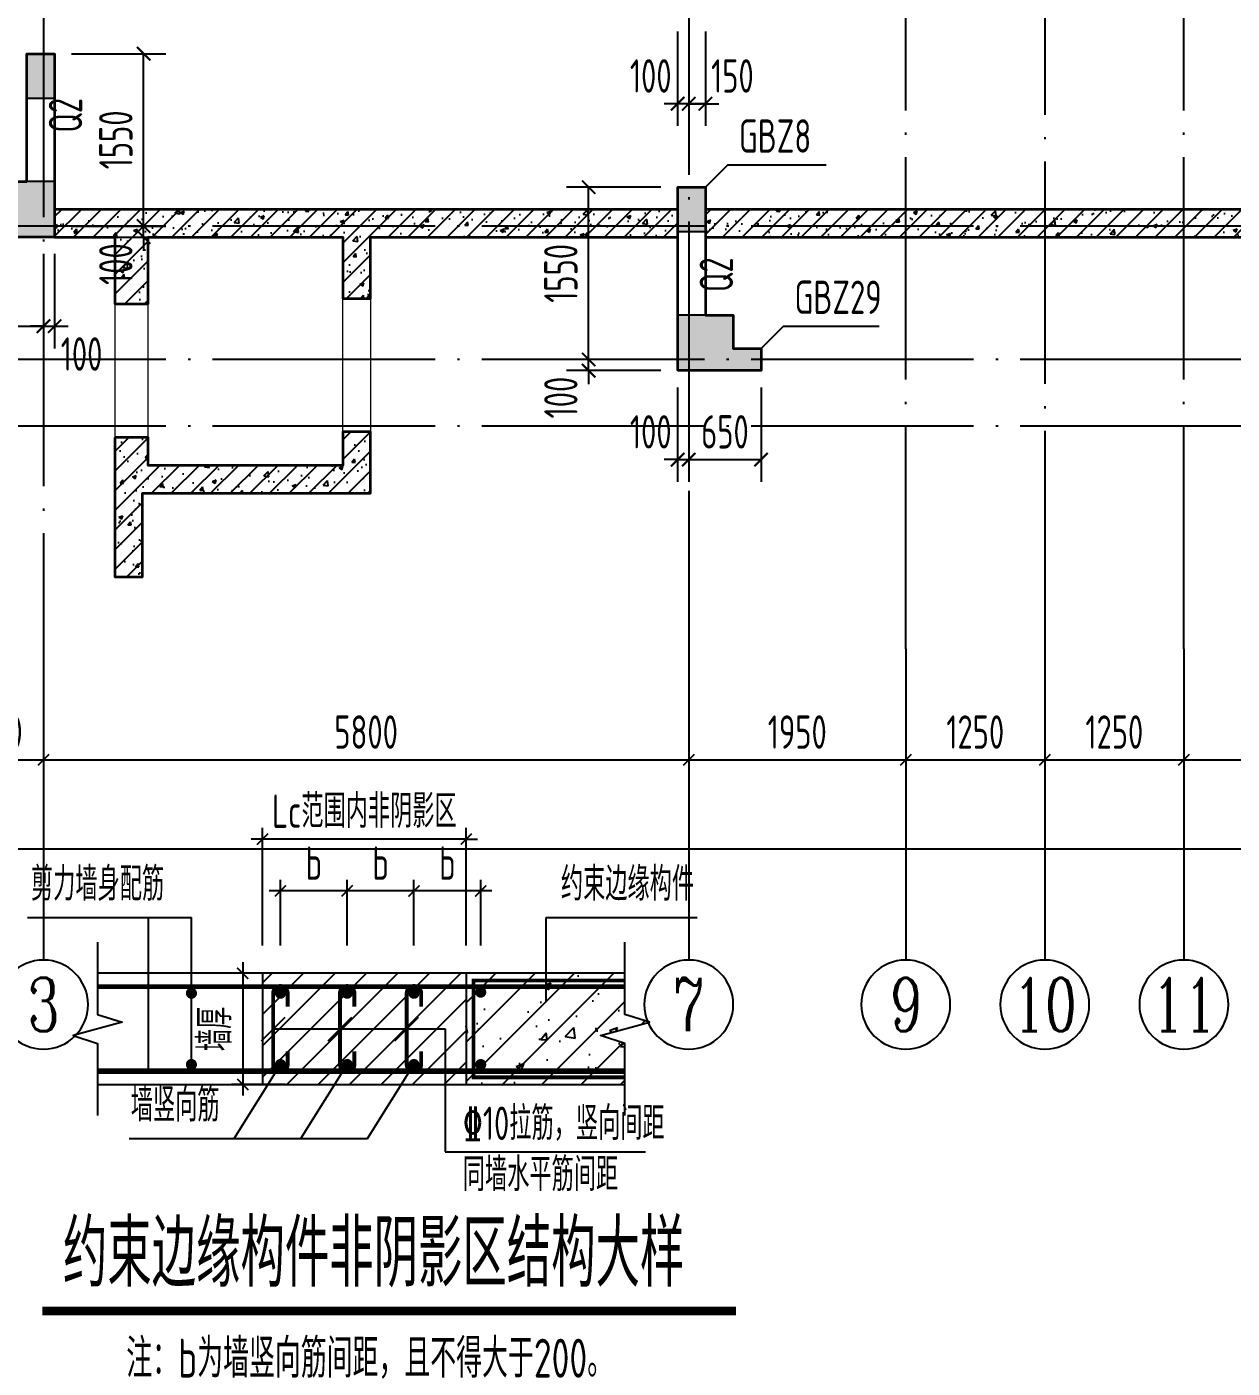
# Model space of a CAD drawing. Extents: x -655480 to 203344, y -294099 to 287156.
# Drawn here: x -305802 to -294968, y 195151 to 207212 of the extents above; entities that cross this region are included whole.
import ezdxf
from ezdxf.enums import TextEntityAlignment as Align

# ---------------------------------------------------------------- set-up
doc = ezdxf.new("R2010")
doc.units = 0
doc.header["$LTSCALE"] = 1000
doc.linetypes.add('DOTE', pattern=[2.42, 2, -0.2, 0.02, -0.2])
doc.linetypes.add('H3普通虚线', pattern=[4.2, 3, -1.2])
doc.layers.get('0').update_dxf_attribs({"linetype": 'CONTINUOUS'})
doc.layers.get('DEFPOINTS').update_dxf_attribs({"linetype": 'CONTINUOUS'})
for name, color, linetype in [('A-AXIS', 1, 'CONTINUOUS'), ('A-DOTE', 10, 'DOTE'), ('AXIS_NUM', 7, 'CONTINUOUS'), ('COLU_DE_TEXT', 7, 'CONTINUOUS'), ('HATCH', 8, 'CONTINUOUS'), ('LABEL', 1, 'CONTINUOUS'), ('S-BEAM-XRBAR', 20, 'CONTINUOUS'), ('S-DETL-DIM', 151, 'CONTINUOUS'), ('S-DETL-LINE1', 2, 'CONTINUOUS'), ('S-DETL-LINE2', 2, 'H3普通虚线'), ('S-DETL-TEXT', 7, 'CONTINUOUS'), ('S-Q墙填充', 252, 'CONTINUOUS'), ('S-Q墙实线', 6, 'CONTINUOUS'), ('S-Q墙标注', 3, 'CONTINUOUS'), ('S-WALL-BEHATCH', 51, 'CONTINUOUS'), ('S-X详图填充', 252, 'CONTINUOUS'), ('S-X详图实线', 4, 'CONTINUOUS'), ('S-X详图钢筋', 6, 'CONTINUOUS'), ('S-Y一般标注', 3, 'CONTINUOUS')]:
    doc.layers.add(name, color=color, linetype=linetype)
doc.layers.add('WINDOW', color=144, linetype='CONTINUOUS', lineweight=15)
doc.layers.add('墙柱轮廓', color=7, linetype='CONTINUOUS', lineweight=18)
doc.styles.add('TSSD_Axis', font='complex.shx', dxfattribs={"width": 0.7, "bigfont": 'hztxt.shx'})
doc.styles.add('TSSD_DIMENSION', font='Tssdeng.shx', dxfattribs={"width": 0.7, "bigfont": 'tssdchn.shx'})
doc.styles.add('TSSD_REIN', font='tssdeng.shx', dxfattribs={"width": 0.7, "height": 300, "bigfont": 'tssdchn.shx'})
doc.styles.add('结构文字', font='zstxt.shx', dxfattribs={"width": 0.7, "bigfont": 'zshz.shx'})
doc.dimstyles.new('STRUCK', dxfattribs={"dimtxt": 400, "dimasz": 121, "dimexe": 200, "dimexo": 150, "dimgap": 115, "dimtad": 1, "dimdec": 0, "dimdsep": 46, "dimtxsty": '结构文字', "dimblk": 'ARCHTICK', "dimcen": 400, "dimclrd": 3, "dimclre": 3, "dimclrt": 7, "dimadec": 0, "dimazin": 0, "dimtfac": 1, "dimtdec": 0, "dimtix": 1, "dimtmove": 2, "dimatfit": 3, "dimldrblk": '_DIMX', "dimfxl": 1, "dimtolj": 1, "dimtzin": 0, "dimarcsym": 0})
doc.dimstyles.new('TSSD_100_100', dxfattribs={"dimtxt": 300, "dimasz": 100, "dimexe": 100, "dimexo": 250, "dimgap": 100, "dimtad": 1, "dimdec": 0, "dimzin": 0, "dimdsep": 46, "dimtxsty": 'TSSD_DIMENSION', "dimblk": 'ARCHTICK', "dimcen": 0, "dimdle": 100, "dimclrt": 7, "dimadec": 0, "dimazin": 0, "dimtfac": 1, "dimtdec": 0, "dimtix": 1, "dimtmove": 2, "dimatfit": 3, "dimldrblk": 'ARCHTICK', "dimfxl": 1, "dimtolj": 1, "dimtzin": 0, "dimarcsym": 0})
doc.dimstyles.new('TSSD_25_100', dxfattribs={"dimtxt": 300, "dimasz": 100, "dimexe": 100, "dimexo": 250, "dimgap": 100, "dimtad": 1, "dimdec": 0, "dimlfac": 0.25, "dimzin": 0, "dimdsep": 46, "dimtxsty": 'TSSD_DIMENSION', "dimblk": 'ARCHTICK', "dimcen": 0, "dimdle": 100, "dimclrt": 7, "dimadec": 0, "dimazin": 0, "dimtfac": 1, "dimtdec": 0, "dimtix": 1, "dimtmove": 2, "dimatfit": 3, "dimldrblk": 'ARCHTICK', "dimfxl": 1, "dimtolj": 1, "dimtzin": 0, "dimarcsym": 0})
pattern_1 = [(45, (-1341087.48, 468040.79), (-88.388348, 88.388348), []), (50, (-1341087.48, 468040.8), (358.63009, -31.37607), [37.5, -412.5]), (355, (-1341087.5, 468040.8), (-69.37567, 376.09607), [30, -330]), (100.4514, (-1341057.6, 468038.17), (289.25469, 344.71977), [31.8701, -350.57106]), (46.1842, (-1341087.5, 468140.8), (533.62052, -82.7595), [56.25, -618.75]), (96.6356, (-1341043, 468133.9), (467.33135, 487.05894), [47.80514, -525.8565]), (351.1842, (-1341087.5, 468140.8), (467.33097, 487.0593), [45, -495]), (21, (-1341037.48, 468115.8), (298.45353, -201.309445), [37.5, -412.5]), (326, (-1341037.5, 468115.8), (121.65767, 362.57502), [30, -330]), (71.4514, (-1341012.6, 468099), (420.11131, 161.26525), [31.8701, -350.57106]), (37.5, (-1341087.48, 468040.79), (6.079928, 166.446927), [0, -326, 0, -335, 0, -331.25]), (7.5, (-1341087.48, 468040.79), (131.53477, 197.205856), [0, -191, 0, -318.5, 0, -126.25]), (327.5, (-1341198.98, 468040.79), (266.911218, -11.277436), [0, -125, 0, -390, 0, -517.5]), (317.5, (-1341248.98, 468040.79), (291.593085, 50.05249), [0, -162.5, 0, -259, 0, -367.5])]

# ---------------------------------------------------------------- blocks, each defined once
blk = doc.blocks.new('_ArchTick')
at = {"color": 0, "linetype": 'ByBlock', "const_width": 0.15}
blk.add_lwpolyline([(-0.5, -0.5), (0.5, 0.5)], dxfattribs=at)
blk = doc.blocks.new('*D34')
at = {"layer": 'DEFPOINTS', "color": 0, "transparency": 16777216}
for p in [(2113, 5957), (2113, 4750), (3945, 4750)]:
    blk.add_point(p, dxfattribs=at)
at = {"layer": 'S-DETL-DIM', "color": 0, "lineweight": -2, "transparency": 16777216}
for p, q in [((2113, 5000), (2113, 6057)), ((3945, 5000), (3945, 6057)), ((2113, 5957), (2013, 5957)), ((3945, 5957), (2113, 5957)), ((3945, 5957), (4045, 5957))]:
    blk.add_line(p, q, dxfattribs=at)
at = {"layer": 'S-DETL-DIM', "color": 0, "lineweight": -2, "transparency": 16777216, "xscale": 100, "yscale": 100, "zscale": 100}
blk.add_blockref('_ArchTick', (2113, 5957), dxfattribs=at)
at = {"layer": 'S-DETL-DIM', "color": 0, "lineweight": -2, "transparency": 16777216, "xscale": 100, "yscale": 100, "zscale": 100, "rotation": 180}
blk.add_blockref('_ArchTick', (3945, 5957), dxfattribs=at)
at = {"layer": 'S-DETL-DIM', "color": 7, "transparency": 16777216, "insert": (3029, 6207), "char_height": 300, "attachment_point": 5, "style": 'TSSD_DIMENSION'}
blk.add_mtext('\\A1;Lc范围内非阴影区', dxfattribs=at)
blk = doc.blocks.new('*D35')
at = {"layer": 'DEFPOINTS', "color": 0, "transparency": 16777216}
for p in [(2275, 5491), (2275, 4750), (2875, 4750)]:
    blk.add_point(p, dxfattribs=at)
at = {"layer": 'S-DETL-DIM', "color": 0, "lineweight": -2, "transparency": 16777216}
for p, q in [((2275, 5000), (2275, 5591)), ((2875, 5000), (2875, 5591)), ((2975, 5491), (2175, 5491))]:
    blk.add_line(p, q, dxfattribs=at)
at = {"layer": 'S-DETL-DIM', "color": 0, "lineweight": -2, "transparency": 16777216, "xscale": 100, "yscale": 100, "zscale": 100, "rotation": 180}
blk.add_blockref('_ArchTick', (2275, 5491), dxfattribs=at)
at = {"layer": 'S-DETL-DIM', "color": 0, "lineweight": -2, "transparency": 16777216, "xscale": 100, "yscale": 100, "zscale": 100}
blk.add_blockref('_ArchTick', (2875, 5491), dxfattribs=at)
at = {"layer": 'S-DETL-DIM', "color": 7, "transparency": 16777216, "insert": (2575, 5741), "char_height": 300, "attachment_point": 5, "style": 'TSSD_DIMENSION'}
blk.add_mtext('\\A1;b', dxfattribs=at)
blk = doc.blocks.new('*D36')
at = {"layer": 'DEFPOINTS', "color": 0, "transparency": 16777216}
for p in [(2875, 5491), (2875, 4750), (3475, 4750)]:
    blk.add_point(p, dxfattribs=at)
at = {"layer": 'S-DETL-DIM', "color": 0, "lineweight": -2, "transparency": 16777216}
for p, q in [((2875, 5000), (2875, 5591)), ((3475, 5000), (3475, 5591)), ((3575, 5491), (2775, 5491))]:
    blk.add_line(p, q, dxfattribs=at)
at = {"layer": 'S-DETL-DIM', "color": 0, "lineweight": -2, "transparency": 16777216, "xscale": 100, "yscale": 100, "zscale": 100, "rotation": 180}
blk.add_blockref('_ArchTick', (2875, 5491), dxfattribs=at)
at = {"layer": 'S-DETL-DIM', "color": 0, "lineweight": -2, "transparency": 16777216, "xscale": 100, "yscale": 100, "zscale": 100}
blk.add_blockref('_ArchTick', (3475, 5491), dxfattribs=at)
at = {"layer": 'S-DETL-DIM', "color": 7, "transparency": 16777216, "insert": (3175, 5741), "char_height": 300, "attachment_point": 5, "style": 'TSSD_DIMENSION'}
blk.add_mtext('\\A1;b', dxfattribs=at)
blk = doc.blocks.new('*D37')
at = {"layer": 'DEFPOINTS', "color": 0, "transparency": 16777216}
for p in [(3475, 5491), (3475, 4750), (4075, 4750)]:
    blk.add_point(p, dxfattribs=at)
at = {"layer": 'S-DETL-DIM', "color": 0, "lineweight": -2, "transparency": 16777216}
for p, q in [((3475, 5000), (3475, 5591)), ((4075, 5000), (4075, 5591)), ((4175, 5491), (3375, 5491))]:
    blk.add_line(p, q, dxfattribs=at)
at = {"layer": 'S-DETL-DIM', "color": 0, "lineweight": -2, "transparency": 16777216, "xscale": 100, "yscale": 100, "zscale": 100, "rotation": 180}
blk.add_blockref('_ArchTick', (3475, 5491), dxfattribs=at)
at = {"layer": 'S-DETL-DIM', "color": 0, "lineweight": -2, "transparency": 16777216, "xscale": 100, "yscale": 100, "zscale": 100}
blk.add_blockref('_ArchTick', (4075, 5491), dxfattribs=at)
at = {"layer": 'S-DETL-DIM', "color": 7, "transparency": 16777216, "insert": (3775, 5741), "char_height": 300, "attachment_point": 5, "style": 'TSSD_DIMENSION'}
blk.add_mtext('\\A1;b', dxfattribs=at)
blk = doc.blocks.new('*D38')
at = {"layer": 'DEFPOINTS', "color": 0, "transparency": 16777216}
for p in [(2566, 4750), (1936, 3750), (2566, 3750)]:
    blk.add_point(p, dxfattribs=at)
at = {"layer": 'S-DETL-DIM', "color": 0, "lineweight": -2, "transparency": 16777216}
for p, q in [((1936, 4850), (1936, 3650)), ((2316, 4750), (1836, 4750)), ((2316, 3750), (1836, 3750))]:
    blk.add_line(p, q, dxfattribs=at)
at = {"layer": 'S-DETL-DIM', "color": 0, "lineweight": -2, "transparency": 16777216, "xscale": 100, "yscale": 100, "zscale": 100}
for p, rotation in [((1936, 4750), 90), ((1936, 3750), 270)]:
    blk.add_blockref('_ArchTick', p, dxfattribs=dict(at, rotation=rotation))
at = {"layer": 'S-DETL-DIM', "color": 7, "transparency": 16777216, "insert": (1686, 4250), "char_height": 300, "attachment_point": 5, "rotation": 90, "style": 'TSSD_DIMENSION'}
blk.add_mtext('\\A1;墙厚', dxfattribs=at)
blk = doc.blocks.new('*D721')
at = {"layer": 'DEFPOINTS', "color": 0, "transparency": 16777216}
for p in [(-305552, 205420), (-304752, 205420), (-305552, 205320)]:
    blk.add_point(p, dxfattribs=at)
at = {"layer": 'S-Q墙标注', "color": 3, "lineweight": -2, "transparency": 16777216}
for p, q in [((-304752, 205420), (-304752, 205541)), ((-305402, 205420), (-304552, 205420)), ((-304752, 205320), (-304752, 205420)), ((-305402, 205320), (-304552, 205320)), ((-304752, 205320), (-304752, 205199))]:
    blk.add_line(p, q, dxfattribs=at)
at = {"layer": 'S-Q墙标注', "color": 3, "lineweight": -2, "transparency": 16777216, "xscale": 121, "yscale": 121, "zscale": 121}
for p, rotation in [((-304752, 205420), 270), ((-304752, 205320), 90)]:
    blk.add_blockref('_ArchTick', p, dxfattribs=dict(at, rotation=rotation))
at = {"layer": 'S-Q墙标注', "color": 7, "transparency": 16777216, "insert": (-305002, 205078), "char_height": 300, "attachment_point": 5, "rotation": 90, "style": 'TSSD_REIN'}
blk.add_mtext('\\A1;100', dxfattribs=at)
blk = doc.blocks.new('_DIMX')
blk.add_line((-150, 0), (150, 0))
at = {"const_width": 50}
blk.add_lwpolyline([(-70, -70), (70, 70)], dxfattribs=at)
blk = doc.blocks.new('*D722')
at = {"layer": 'DEFPOINTS', "color": 0, "transparency": 16777216}
for p in [(-305552, 206970), (-304752, 206970), (-305552, 205420)]:
    blk.add_point(p, dxfattribs=at)
at = {"layer": 'S-Q墙标注', "color": 3, "lineweight": -2, "transparency": 16777216}
for p, q in [((-305402, 206970), (-304552, 206970)), ((-304752, 205420), (-304752, 206970)), ((-305402, 205420), (-304552, 205420))]:
    blk.add_line(p, q, dxfattribs=at)
at = {"layer": 'S-Q墙标注', "color": 3, "lineweight": -2, "transparency": 16777216, "xscale": 121, "yscale": 121, "zscale": 121}
for p, rotation in [((-304752, 206970), 90), ((-304752, 205420), 270)]:
    blk.add_blockref('_ArchTick', p, dxfattribs=dict(at, rotation=rotation))
at = {"layer": 'S-Q墙标注', "color": 7, "transparency": 16777216, "insert": (-305002, 206195), "char_height": 300, "attachment_point": 5, "rotation": 90, "style": 'TSSD_REIN'}
blk.add_mtext('\\A1;1550', dxfattribs=at)
blk = doc.blocks.new('*D723')
at = {"layer": 'DEFPOINTS', "color": 0, "transparency": 16777216}
for p in [(-306552, 205320), (-305652, 205320), (-305652, 204520)]:
    blk.add_point(p, dxfattribs=at)
at = {"layer": 'S-Q墙标注', "color": 3, "lineweight": -2, "transparency": 16777216}
for p, q in [((-306552, 205170), (-306552, 204320)), ((-305652, 205170), (-305652, 204320)), ((-306552, 204520), (-305652, 204520))]:
    blk.add_line(p, q, dxfattribs=at)
at = {"layer": 'S-Q墙标注', "color": 3, "lineweight": -2, "transparency": 16777216, "xscale": 121, "yscale": 121, "zscale": 121, "rotation": 180}
blk.add_blockref('_ArchTick', (-306552, 204520), dxfattribs=at)
at = {"layer": 'S-Q墙标注', "color": 3, "lineweight": -2, "transparency": 16777216, "xscale": 121, "yscale": 121, "zscale": 121}
blk.add_blockref('_ArchTick', (-305652, 204520), dxfattribs=at)
at = {"layer": 'S-Q墙标注', "color": 7, "transparency": 16777216, "insert": (-306102, 204770), "char_height": 300, "attachment_point": 5, "style": 'TSSD_REIN'}
blk.add_mtext('\\A1;900', dxfattribs=at)
blk = doc.blocks.new('*D724')
at = {"layer": 'DEFPOINTS', "color": 0, "transparency": 16777216}
for p in [(-305652, 205320), (-305552, 205320), (-305552, 204520)]:
    blk.add_point(p, dxfattribs=at)
at = {"layer": 'S-Q墙标注', "color": 3, "lineweight": -2, "transparency": 16777216}
for p, q in [((-305652, 205170), (-305652, 204320)), ((-305552, 205170), (-305552, 204320)), ((-305652, 204520), (-305773, 204520)), ((-305652, 204520), (-305552, 204520)), ((-305552, 204520), (-305431, 204520))]:
    blk.add_line(p, q, dxfattribs=at)
at = {"layer": 'S-Q墙标注', "color": 3, "lineweight": -2, "transparency": 16777216, "xscale": 121, "yscale": 121, "zscale": 121}
blk.add_blockref('_ArchTick', (-305652, 204520), dxfattribs=at)
at = {"layer": 'S-Q墙标注', "color": 3, "lineweight": -2, "transparency": 16777216, "xscale": 121, "yscale": 121, "zscale": 121, "rotation": 180}
blk.add_blockref('_ArchTick', (-305552, 204520), dxfattribs=at)
at = {"layer": 'S-Q墙标注', "color": 7, "transparency": 16777216, "insert": (-305310, 204270), "char_height": 300, "attachment_point": 5, "style": 'TSSD_REIN'}
blk.add_mtext('\\A1;100', dxfattribs=at)
blk = doc.blocks.new('*D725')
at = {"layer": 'DEFPOINTS', "color": 0, "transparency": 16777216}
for p in [(-300752, 204220), (-299952, 204220), (-299952, 204120)]:
    blk.add_point(p, dxfattribs=at)
at = {"layer": 'S-Q墙标注', "color": 3, "lineweight": -2, "transparency": 16777216}
for p, q in [((-300752, 204220), (-300752, 204341)), ((-300102, 204220), (-300952, 204220)), ((-300752, 204120), (-300752, 204220)), ((-300102, 204120), (-300952, 204120)), ((-300752, 204120), (-300752, 203999))]:
    blk.add_line(p, q, dxfattribs=at)
at = {"layer": 'S-Q墙标注', "color": 3, "lineweight": -2, "transparency": 16777216, "xscale": 121, "yscale": 121, "zscale": 121}
for p, rotation in [((-300752, 204220), 270), ((-300752, 204120), 90)]:
    blk.add_blockref('_ArchTick', p, dxfattribs=dict(at, rotation=rotation))
at = {"layer": 'S-Q墙标注', "color": 7, "transparency": 16777216, "insert": (-301002, 203878), "char_height": 300, "attachment_point": 5, "rotation": 90, "style": 'TSSD_REIN'}
blk.add_mtext('\\A1;100', dxfattribs=at)
blk = doc.blocks.new('*D726')
at = {"layer": 'DEFPOINTS', "color": 0, "transparency": 16777216}
for p in [(-300752, 205770), (-299952, 205770), (-299952, 204220)]:
    blk.add_point(p, dxfattribs=at)
at = {"layer": 'S-Q墙标注', "color": 3, "lineweight": -2, "transparency": 16777216}
for p, q in [((-300102, 205770), (-300952, 205770)), ((-300752, 204220), (-300752, 205770)), ((-300102, 204220), (-300952, 204220))]:
    blk.add_line(p, q, dxfattribs=at)
at = {"layer": 'S-Q墙标注', "color": 3, "lineweight": -2, "transparency": 16777216, "xscale": 121, "yscale": 121, "zscale": 121}
for p, rotation in [((-300752, 205770), 90), ((-300752, 204220), 270)]:
    blk.add_blockref('_ArchTick', p, dxfattribs=dict(at, rotation=rotation))
at = {"layer": 'S-Q墙标注', "color": 7, "transparency": 16777216, "insert": (-301002, 204995), "char_height": 300, "attachment_point": 5, "rotation": 90, "style": 'TSSD_REIN'}
blk.add_mtext('\\A1;1550', dxfattribs=at)
blk = doc.blocks.new('*D727')
at = {"layer": 'DEFPOINTS', "color": 0, "transparency": 16777216}
for p in [(-299952, 204120), (-299852, 204120), (-299852, 203320)]:
    blk.add_point(p, dxfattribs=at)
at = {"layer": 'S-Q墙标注', "color": 3, "lineweight": -2, "transparency": 16777216}
for p, q in [((-299952, 203970), (-299952, 203120)), ((-299852, 203970), (-299852, 203120)), ((-299952, 203320), (-300073, 203320)), ((-299952, 203320), (-299852, 203320)), ((-299852, 203320), (-299731, 203320))]:
    blk.add_line(p, q, dxfattribs=at)
at = {"layer": 'S-Q墙标注', "color": 3, "lineweight": -2, "transparency": 16777216, "xscale": 121, "yscale": 121, "zscale": 121}
blk.add_blockref('_ArchTick', (-299952, 203320), dxfattribs=at)
at = {"layer": 'S-Q墙标注', "color": 3, "lineweight": -2, "transparency": 16777216, "xscale": 121, "yscale": 121, "zscale": 121, "rotation": 180}
blk.add_blockref('_ArchTick', (-299852, 203320), dxfattribs=at)
at = {"layer": 'S-Q墙标注', "color": 7, "transparency": 16777216, "insert": (-300194, 203570), "char_height": 300, "attachment_point": 5, "style": 'TSSD_REIN'}
blk.add_mtext('\\A1;100', dxfattribs=at)
blk = doc.blocks.new('*D728')
at = {"layer": 'DEFPOINTS', "color": 0, "transparency": 16777216}
for p in [(-299852, 204120), (-299202, 204120), (-299202, 203320)]:
    blk.add_point(p, dxfattribs=at)
at = {"layer": 'S-Q墙标注', "color": 3, "lineweight": -2, "transparency": 16777216}
for p, q in [((-299852, 203970), (-299852, 203120)), ((-299202, 203970), (-299202, 203120)), ((-299852, 203320), (-299202, 203320))]:
    blk.add_line(p, q, dxfattribs=at)
at = {"layer": 'S-Q墙标注', "color": 3, "lineweight": -2, "transparency": 16777216, "xscale": 121, "yscale": 121, "zscale": 121, "rotation": 180}
blk.add_blockref('_ArchTick', (-299852, 203320), dxfattribs=at)
at = {"layer": 'S-Q墙标注', "color": 3, "lineweight": -2, "transparency": 16777216, "xscale": 121, "yscale": 121, "zscale": 121}
blk.add_blockref('_ArchTick', (-299202, 203320), dxfattribs=at)
at = {"layer": 'S-Q墙标注', "color": 7, "transparency": 16777216, "insert": (-299527, 203570), "char_height": 300, "attachment_point": 5, "style": 'TSSD_REIN'}
blk.add_mtext('\\A1;650', dxfattribs=at)
blk = doc.blocks.new('ts_axno')
at = {"color": 0, "linetype": 'ByBlock', "lineweight": -2}
blk.add_circle((0, 0), 0.5, dxfattribs=at)
at = {"color": 0, "linetype": 'ByBlock', "lineweight": -2, "style": 'TSSD_Axis', "width": 0.7}
blk.add_attdef('A', text='', height=0.6, dxfattribs=at).set_placement((0, 0), align=Align.MIDDLE_CENTER)
blk = doc.blocks.new('*D808')
at = {"layer": 'DEFPOINTS', "color": 0, "transparency": 16777216}
for p in [(-301658, 200143), (-300858, 200143), (-300858, 199143)]:
    blk.add_point(p, dxfattribs=at)
at = {"layer": 'S-Y一般标注', "color": 0, "lineweight": -2, "transparency": 16777216}
for p, q in [((-301658, 199893), (-301658, 199043)), ((-300858, 199893), (-300858, 199043)), ((-301758, 199143), (-300758, 199143))]:
    blk.add_line(p, q, dxfattribs=at)
at = {"layer": 'S-Y一般标注', "color": 0, "lineweight": -2, "transparency": 16777216, "xscale": 100, "yscale": 100, "zscale": 100, "rotation": 180}
blk.add_blockref('_ArchTick', (-301658, 199143), dxfattribs=at)
at = {"layer": 'S-Y一般标注', "color": 0, "lineweight": -2, "transparency": 16777216, "xscale": 100, "yscale": 100, "zscale": 100}
blk.add_blockref('_ArchTick', (-300858, 199143), dxfattribs=at)
at = {"layer": 'S-Y一般标注', "color": 7, "transparency": 16777216, "insert": (-301258, 199393), "char_height": 300, "attachment_point": 5, "style": 'TSSD_DIMENSION'}
blk.add_mtext('\\A1;800', dxfattribs=at)
blk = doc.blocks.new('*D809')
at = {"layer": 'DEFPOINTS', "color": 0, "transparency": 16777216}
for p in [(-300858, 200143), (-295058, 200143), (-295058, 199143)]:
    blk.add_point(p, dxfattribs=at)
at = {"layer": 'S-Y一般标注', "color": 0, "lineweight": -2, "transparency": 16777216}
for p, q in [((-300858, 199893), (-300858, 199043)), ((-295058, 199893), (-295058, 199043)), ((-300958, 199143), (-294958, 199143))]:
    blk.add_line(p, q, dxfattribs=at)
at = {"layer": 'S-Y一般标注', "color": 0, "lineweight": -2, "transparency": 16777216, "xscale": 100, "yscale": 100, "zscale": 100, "rotation": 180}
blk.add_blockref('_ArchTick', (-300858, 199143), dxfattribs=at)
at = {"layer": 'S-Y一般标注', "color": 0, "lineweight": -2, "transparency": 16777216, "xscale": 100, "yscale": 100, "zscale": 100}
blk.add_blockref('_ArchTick', (-295058, 199143), dxfattribs=at)
at = {"layer": 'S-Y一般标注', "color": 7, "transparency": 16777216, "insert": (-297958, 199393), "char_height": 300, "attachment_point": 5, "style": 'TSSD_DIMENSION'}
blk.add_mtext('\\A1;5800', dxfattribs=at)
blk = doc.blocks.new('*D810')
at = {"layer": 'DEFPOINTS', "color": 0, "transparency": 16777216}
for p in [(-290608, 200143), (-288658, 200143), (-288658, 199143)]:
    blk.add_point(p, dxfattribs=at)
at = {"layer": 'S-Y一般标注', "color": 0, "lineweight": -2, "transparency": 16777216}
for p, q in [((-290608, 199893), (-290608, 199043)), ((-288658, 199893), (-288658, 199043)), ((-290708, 199143), (-288558, 199143))]:
    blk.add_line(p, q, dxfattribs=at)
at = {"layer": 'S-Y一般标注', "color": 0, "lineweight": -2, "transparency": 16777216, "xscale": 100, "yscale": 100, "zscale": 100, "rotation": 180}
blk.add_blockref('_ArchTick', (-290608, 199143), dxfattribs=at)
at = {"layer": 'S-Y一般标注', "color": 0, "lineweight": -2, "transparency": 16777216, "xscale": 100, "yscale": 100, "zscale": 100}
blk.add_blockref('_ArchTick', (-288658, 199143), dxfattribs=at)
at = {"layer": 'S-Y一般标注', "color": 7, "transparency": 16777216, "insert": (-289633, 199393), "char_height": 300, "attachment_point": 5, "style": 'TSSD_DIMENSION'}
blk.add_mtext('\\A1;1950', dxfattribs=at)
blk = doc.blocks.new('*D820')
at = {"layer": 'DEFPOINTS', "color": 0, "transparency": 16777216}
for p in [(-304358, 200143), (-254358, 200143), (-254358, 198343)]:
    blk.add_point(p, dxfattribs=at)
at = {"layer": 'S-Y一般标注', "color": 0, "lineweight": -2, "transparency": 16777216}
for p, q in [((-304358, 199893), (-304358, 198243)), ((-254358, 199893), (-254358, 198243)), ((-304458, 198343), (-254258, 198343))]:
    blk.add_line(p, q, dxfattribs=at)
at = {"layer": 'S-Y一般标注', "color": 0, "lineweight": -2, "transparency": 16777216, "xscale": 100, "yscale": 100, "zscale": 100, "rotation": 180}
blk.add_blockref('_ArchTick', (-304358, 198343), dxfattribs=at)
at = {"layer": 'S-Y一般标注', "color": 0, "lineweight": -2, "transparency": 16777216, "xscale": 100, "yscale": 100, "zscale": 100}
blk.add_blockref('_ArchTick', (-254358, 198343), dxfattribs=at)
at = {"layer": 'S-Y一般标注', "color": 7, "transparency": 16777216, "insert": (-279358, 198593), "char_height": 300, "attachment_point": 5, "style": 'TSSD_DIMENSION'}
blk.add_mtext('\\A1;50000', dxfattribs=at)
blk = doc.blocks.new('*D821')
at = {"layer": 'DEFPOINTS', "color": 0, "transparency": 16777216}
for p in [(-295058, 200143), (-293108, 200143), (-293108, 199143)]:
    blk.add_point(p, dxfattribs=at)
at = {"layer": 'S-Y一般标注', "color": 0, "lineweight": -2, "transparency": 16777216}
for p, q in [((-295058, 199893), (-295058, 199043)), ((-293108, 199893), (-293108, 199043)), ((-295158, 199143), (-293008, 199143))]:
    blk.add_line(p, q, dxfattribs=at)
at = {"layer": 'S-Y一般标注', "color": 0, "lineweight": -2, "transparency": 16777216, "xscale": 100, "yscale": 100, "zscale": 100, "rotation": 180}
blk.add_blockref('_ArchTick', (-295058, 199143), dxfattribs=at)
at = {"layer": 'S-Y一般标注', "color": 0, "lineweight": -2, "transparency": 16777216, "xscale": 100, "yscale": 100, "zscale": 100}
blk.add_blockref('_ArchTick', (-293108, 199143), dxfattribs=at)
at = {"layer": 'S-Y一般标注', "color": 7, "transparency": 16777216, "insert": (-294083, 199393), "char_height": 300, "attachment_point": 5, "style": 'TSSD_DIMENSION'}
blk.add_mtext('\\A1;1950', dxfattribs=at)
blk = doc.blocks.new('*D839')
at = {"layer": 'DEFPOINTS', "color": 0, "transparency": 16777216}
for p in [(-293108, 200143), (-291858, 200143), (-291858, 199143)]:
    blk.add_point(p, dxfattribs=at)
at = {"layer": 'S-Y一般标注', "color": 0, "lineweight": -2, "transparency": 16777216}
for p, q in [((-293108, 199893), (-293108, 199043)), ((-291858, 199893), (-291858, 199043)), ((-293208, 199143), (-291758, 199143))]:
    blk.add_line(p, q, dxfattribs=at)
at = {"layer": 'S-Y一般标注', "color": 0, "lineweight": -2, "transparency": 16777216, "xscale": 100, "yscale": 100, "zscale": 100, "rotation": 180}
blk.add_blockref('_ArchTick', (-293108, 199143), dxfattribs=at)
at = {"layer": 'S-Y一般标注', "color": 0, "lineweight": -2, "transparency": 16777216, "xscale": 100, "yscale": 100, "zscale": 100}
blk.add_blockref('_ArchTick', (-291858, 199143), dxfattribs=at)
at = {"layer": 'S-Y一般标注', "color": 7, "transparency": 16777216, "insert": (-292483, 199393), "char_height": 300, "attachment_point": 5, "style": 'TSSD_DIMENSION'}
blk.add_mtext('\\A1;1250', dxfattribs=at)
blk = doc.blocks.new('*D840')
at = {"layer": 'DEFPOINTS', "color": 0, "transparency": 16777216}
for p in [(-291858, 200143), (-290608, 200143), (-290608, 199143)]:
    blk.add_point(p, dxfattribs=at)
at = {"layer": 'S-Y一般标注', "color": 0, "lineweight": -2, "transparency": 16777216}
for p, q in [((-291858, 199893), (-291858, 199043)), ((-290608, 199893), (-290608, 199043)), ((-291958, 199143), (-290508, 199143))]:
    blk.add_line(p, q, dxfattribs=at)
at = {"layer": 'S-Y一般标注', "color": 0, "lineweight": -2, "transparency": 16777216, "xscale": 100, "yscale": 100, "zscale": 100, "rotation": 180}
blk.add_blockref('_ArchTick', (-291858, 199143), dxfattribs=at)
at = {"layer": 'S-Y一般标注', "color": 0, "lineweight": -2, "transparency": 16777216, "xscale": 100, "yscale": 100, "zscale": 100}
blk.add_blockref('_ArchTick', (-290608, 199143), dxfattribs=at)
at = {"layer": 'S-Y一般标注', "color": 7, "transparency": 16777216, "insert": (-291233, 199393), "char_height": 300, "attachment_point": 5, "style": 'TSSD_DIMENSION'}
blk.add_mtext('\\A1;1250', dxfattribs=at)
blk = doc.blocks.new('*D1284')
at = {"layer": 'DEFPOINTS', "color": 0, "transparency": 16777216}
for p in [(-299852, 207320), (-299702, 207320), (-299852, 206520)]:
    blk.add_point(p, dxfattribs=at)
at = {"layer": 'S-Q墙标注', "color": 3, "lineweight": -2, "transparency": 16777216}
for p, q in [((-299852, 207170), (-299852, 206320)), ((-299702, 207170), (-299702, 206320)), ((-299852, 206520), (-299973, 206520)), ((-299702, 206520), (-299852, 206520)), ((-299702, 206520), (-299581, 206520))]:
    blk.add_line(p, q, dxfattribs=at)
at = {"layer": 'S-Q墙标注', "color": 3, "lineweight": -2, "transparency": 16777216, "xscale": 121, "yscale": 121, "zscale": 121}
blk.add_blockref('_ArchTick', (-299852, 206520), dxfattribs=at)
at = {"layer": 'S-Q墙标注', "color": 3, "lineweight": -2, "transparency": 16777216, "xscale": 121, "yscale": 121, "zscale": 121, "rotation": 180}
blk.add_blockref('_ArchTick', (-299702, 206520), dxfattribs=at)
at = {"layer": 'S-Q墙标注', "color": 7, "transparency": 16777216, "insert": (-299460, 206770), "char_height": 300, "attachment_point": 5, "style": 'TSSD_REIN'}
blk.add_mtext('\\A1;150', dxfattribs=at)
blk = doc.blocks.new('*D1285')
at = {"layer": 'DEFPOINTS', "color": 0, "transparency": 16777216}
for p in [(-299952, 207320), (-299852, 207320), (-299952, 206520)]:
    blk.add_point(p, dxfattribs=at)
at = {"layer": 'S-Q墙标注', "color": 3, "lineweight": -2, "transparency": 16777216}
for p, q in [((-299952, 207170), (-299952, 206320)), ((-299852, 207170), (-299852, 206320)), ((-299952, 206520), (-300073, 206520)), ((-299852, 206520), (-299952, 206520)), ((-299852, 206520), (-299731, 206520))]:
    blk.add_line(p, q, dxfattribs=at)
at = {"layer": 'S-Q墙标注', "color": 3, "lineweight": -2, "transparency": 16777216, "xscale": 121, "yscale": 121, "zscale": 121}
blk.add_blockref('_ArchTick', (-299952, 206520), dxfattribs=at)
at = {"layer": 'S-Q墙标注', "color": 3, "lineweight": -2, "transparency": 16777216, "xscale": 121, "yscale": 121, "zscale": 121, "rotation": 180}
blk.add_blockref('_ArchTick', (-299852, 206520), dxfattribs=at)
at = {"layer": 'S-Q墙标注', "color": 7, "transparency": 16777216, "insert": (-300194, 206770), "char_height": 300, "attachment_point": 5, "style": 'TSSD_REIN'}
blk.add_mtext('\\A1;100', dxfattribs=at)
blk = doc.blocks.new('20210311.03312664')
at = {"layer": 'HATCH'}
h = blk.add_hatch(dxfattribs=at)
h.set_pattern_fill('METAL', color=256, scale=50, style=0)
h.set_pattern_definition([(45, (970506.73, 314564.58), (-141.421356, 141.421356), [])])
h.paths.add_polyline_path([(3945, 4750.5), (2113.2, 4750.5), (2113.2, 3750.5), (3945, 3750.5)])
at = {"layer": 'HATCH', "ltscale": 0.5}
h = blk.add_hatch(dxfattribs=at)
h.set_pattern_fill('HOLE_MATETIEL', color=256, scale=30, style=0)
h.set_pattern_definition([(45, (0, 584.78), (-67.352, 67.352), []), (135, (0, 584.78), (-67.352, -67.352), [])])
h.paths.add_polyline_path([(2009.3, 881.5), (2436.4, 881.5), (2436.4, 630), (2009.3, 630)])
at = {"layer": 'S-WALL-BEHATCH'}
h = blk.add_hatch(dxfattribs=at)
h.set_pattern_fill('钢筋混凝土', color=0, scale=100, style=0)
h.set_pattern_definition([(45, (-313936.74, 156299.2), (-176.7767, 176.7767), []), (50, (-313936.74, 156299.2), (717.2602, -62.7521), [75, -825]), (355, (-313936.74, 156299.2), (-138.7513, 752.1921), [60, -660]), (100.4514, (-313877, 156294), (578.5094, 689.4395), [63.7402, -701.1421]), (46.1842, (-313936.7, 156499.2), (1067.241, -165.519), [112.5, -1237.5]), (96.6356, (-313847.8, 156485.4), (934.6627, 974.118), [95.6103, -1051.713]), (351.1842, (-313936.7, 156499.2), (934.662, 974.1186), [90, -990]), (21, (-313836.74, 156449.2), (596.9071, -402.6189), [75, -825]), (326, (-313836.74, 156449.2), (243.3153, 725.15), [60, -660]), (71.4514, (-313787, 156415.66), (840.2226, 322.5305), [63.7402, -701.1421]), (37.5, (-313936.74, 156299.2), (12.15986, 332.89385), [0, -652, 0, -670, 0, -662.5]), (7.5, (-313936.74, 156299.2), (263.06954, 394.4117), [0, -382, 0, -637, 0, -252.5]), (327.5, (-314159.74, 156299.2), (533.82244, -22.55487), [0, -250, 0, -780, 0, -1035]), (317.5, (-314259.74, 156299.2), (583.1862, 100.105), [0, -325, 0, -518, 0, -735])])
h.paths.add_polyline_path([(5370.8, 3750.5), (5370.8, 4120.5), (5150.8, 4190.5), (5590.8, 4310.5), (5370.8, 4380.5), (5370.8, 4750.5), (3945, 4750.5), (3945, 3750.5)])
at = {"layer": 'S-DETL-LINE1', "color": 0}
for p, q in [((5370.8, 4750.5), (631.6, 4750.5)), ((631.6, 3750.5), (5370.8, 3750.5))]:
    blk.add_line(p, q, dxfattribs=at)
for points in [[(631.6, 5030.5), (631.6, 4380.5), (851.6, 4310.5), (411.6, 4190.5), (631.6, 4120.5), (631.6, 3470.5)], [(5370.8, 3470.5), (5370.8, 4120.5), (5150.8, 4190.5), (5590.8, 4310.5), (5370.8, 4380.5), (5370.8, 5030.5)]]:
    blk.add_lwpolyline(points, dxfattribs=at)
at = {"layer": 'S-DETL-LINE2', "color": 0}
for p, q in [((2113.2, 4750.5), (2113.2, 3750.5)), ((3945, 4750.5), (3945, 3750.5))]:
    blk.add_line(p, q, dxfattribs=at)
at = {"layer": 'S-DETL-TEXT'}
for p, q in [((0, 5252), (1475, 5252)), ((1089.8, 3870.5), (1089.8, 5252)), ((1475, 3929.9), (1475, 5252)), ((4663.9, 5252), (6022.2, 5252)), ((4663.9, 4489.6), (4663.9, 5252)), ((2103.9, 4144.4), (2316.1, 4356.5)), ((2703.9, 4144.4), (2916.1, 4356.5)), ((3303.9, 4144.4), (3516.1, 4356.5)), ((2210, 4250.5), (3755.5, 4250.5)), ((3755.5, 4250.5), (3755.5, 3145.1)), ((1858.3, 3265.1), (2275, 3929.9)), ((2458.3, 3265.1), (2875, 3929.9)), ((3058.3, 3265.1), (3475, 3929.9)), ((916.5, 3265.1), (3058.3, 3265.1)), ((3755.5, 3145.1), (5557.5, 3145.1))]:
    blk.add_line(p, q, dxfattribs=at)
at = {"layer": 'S-DETL-TEXT', "const_width": 80}
blk.add_lwpolyline([(135.2, 1713.7), (6369.7, 1713.7)], dxfattribs=at)
at = {"layer": 'S-WALL-BEHATCH', "color": 0}
blk.add_lwpolyline([(5150.8, 4190.5), (5590.8, 4310.5), (5370.8, 4380.5), (5370.8, 4750.5), (3945, 4750.5), (3945, 3750.5), (5370.8, 3750.5), (5370.8, 4120.5)], close=True, dxfattribs=at)
at = {"layer": 'S-X详图钢筋'}
for points, const_width in [([(5370.8, 4630.5), (631.6, 4630.5)], 40), ([(5370.8, 3815.5), (4010, 3815.5), (4010, 4685.5), (5370.8, 4685.5)], 35), ([(631.6, 3870.5), (5370.8, 3870.5)], 50)]:
    blk.add_lwpolyline(points, dxfattribs=dict(at, const_width=const_width))
at = {"layer": 'S-X详图钢筋', "const_width": 50}
for points in [[(1500, 4571, -1), (1450, 4571, -1)], [(2300, 4571, -1), (2250, 4571, -1)], [(2900, 4571, -1), (2850, 4571, -1)], [(3500, 4571, -1), (3450, 4571, -1)], [(4050, 4580.5, 1), (4100, 4580.5, 1)], [(1500, 3929.9, 1), (1450, 3929.9, 1)], [(2300, 3929.9, 1), (2250, 3929.9, 1)], [(2900, 3929.9, 1), (2850, 3929.9, 1)], [(3500, 3929.9, 1), (3450, 3929.9, 1)], [(4100, 3929.9, 1), (4050, 3929.9, 1)]]:
    blk.add_lwpolyline(points, format="xyb", close=True, dxfattribs=at)
at = {"layer": 'S-X详图钢筋', "const_width": 35}
for points in [[(2340, 4451), (2340, 4571, 1), (2210, 4571), (2210, 3929.9, 1), (2340, 3929.9), (2340, 4049.9)], [(2940, 4451), (2940, 4571, 1), (2810, 4571), (2810, 3929.9, 1), (2940, 3929.9), (2940, 4049.9)], [(3540, 4451), (3540, 4571, 1), (3410, 4571), (3410, 3929.9, 1), (3540, 3929.9), (3540, 4049.9)]]:
    blk.add_lwpolyline(points, format="xyb", dxfattribs=at)
at = {"layer": '墙柱轮廓', "color": 2}
blk.add_lwpolyline([(2009.3, 881.5), (2436.4, 881.5), (2436.4, 630), (2009.3, 630)], close=True, dxfattribs=at)
at = {"layer": 'S-DETL-TEXT', "style": 'TSSD_REIN', "width": 0.7}
for s, p in [('剪力墙身配筋', (32.7, 5313.8)), ('约束边缘构件', (4795.8, 5313.8)), ('墙竖向筋', (929.8, 3327.6))]:
    blk.add_text(s, height=300, dxfattribs=at).set_placement(p, align=Align.BOTTOM_LEFT)
for s, height, p in [('\x8410拉筋，竖向间距', 300, (3914.5, 3251.7)), ('同墙水平筋间距', 300, (3914.5, 2792)), ('约束边缘构件非阴影区结构大样', 600, (319.9, 1931.1)), ('注：b为墙竖向筋间距，且不得大于200。', 350, (889.3, 1114.3)), ('图示“   ”为非阴影区范围', 350, (1329.2, 584.8))]:
    blk.add_text(s, height=height, dxfattribs=at).set_placement(p)
at = {"layer": 'S-DETL-DIM', "color": 0}
for base, p1, p2, text, picture, middle in [((2113.2, 5957.2), (3945, 4750.5), (2113.2, 4750.5), 'Lc范围内非阴影区', '*D34', (3029.1, 6207.2)), ((2275, 5490.8), (2875, 4750.5), (2275, 4750.5), 'b', '*D35', (2575, 5740.8)), ((2875, 5490.8), (3475, 4750.5), (2875, 4750.5), 'b', '*D36', (3175, 5740.8)), ((3475, 5490.8), (4075, 4750.5), (3475, 4750.5), 'b', '*D37', (3775, 5740.8))]:
    dim = blk.add_linear_dim(base=base, p1=p1, p2=p2, text=text, dimstyle='TSSD_25_100', dxfattribs=at)
    dim.commit()
    dim.dimension.update_dxf_attribs({"geometry": picture, "text_midpoint": middle})
at = {"layer": 'S-DETL-DIM'}
dim = blk.add_aligned_dim(p1=(2566, 4750.5), p2=(2566, 3750.5), distance=-629.5, text='墙厚', dimstyle='TSSD_25_100', dxfattribs=at)
dim.commit()
dim.dimension.update_dxf_attribs({"geometry": '*D38', "text_midpoint": (1686.5, 4250.5)})
blk = doc.blocks.new('20210827.04200827')
at = {"layer": 'A-AXIS'}
for p, q in [((10100, 3600), (10100, 800)), ((15900, 3600), (15900, 800)), ((17850, 3600), (17850, 800)), ((19100, 3600), (19100, 800)), ((20350, 3600), (20350, 800))]:
    blk.add_line(p, q, dxfattribs=at)
at = {"layer": 'A-DOTE'}
for p, q in [((15900.2, 14700), (15900, 3600)), ((17850, 3600), (17850, 12500)), ((20350, 3600), (20350, 12500)), ((10100, 11900), (10100, 3600)), ((19100, 10400), (19100, 3600)), ((59600, 7400), (3600, 7400)), ((59600, 6200), (3600, 6200)), ((59600, 5600), (3600, 5600))]:
    blk.add_line(p, q, dxfattribs=at)
at = {"layer": 'A-AXIS'}
ref = blk.add_blockref('ts_axno', (10100, 400), dxfattribs=dict(at, xscale=-800, yscale=800, zscale=800, rotation=180))
ref.add_attrib('2', '3', dxfattribs={"layer": 'AXIS_NUM', "height": 480, "style": 'TSSD_Axis', "width": 0.7}).set_placement((10100, 400), align=Align.MIDDLE_CENTER)
ref = blk.add_blockref('ts_axno', (15900, 400), dxfattribs=dict(at, xscale=-800, yscale=800, zscale=800, rotation=180))
ref.add_attrib('5', '7', dxfattribs={"layer": 'AXIS_NUM', "height": 480, "style": 'TSSD_Axis', "width": 0.7}).set_placement((15900, 400), align=Align.MIDDLE_CENTER)
ref = blk.add_blockref('ts_axno', (17850, 400), dxfattribs=dict(at, xscale=-800, yscale=800, zscale=800, rotation=180))
ref.add_attrib('19', '9', dxfattribs={"layer": 'AXIS_NUM', "height": 480, "style": 'TSSD_Axis', "width": 0.7}).set_placement((17850, 400), align=Align.MIDDLE_CENTER)
ref = blk.add_blockref('ts_axno', (19100, 400), dxfattribs=dict(at, xscale=-800, yscale=800, zscale=800, rotation=180))
ref.add_attrib('8', '10', dxfattribs={"layer": 'AXIS_NUM', "height": 480, "style": 'TSSD_Axis', "width": 0.7}).set_placement((19100, 400), align=Align.MIDDLE_CENTER)
ref = blk.add_blockref('ts_axno', (20350, 400), dxfattribs=dict(at, xscale=-800, yscale=800, zscale=800, rotation=180))
ref.add_attrib('19', '11', dxfattribs={"layer": 'AXIS_NUM', "height": 480, "style": 'TSSD_Axis', "width": 0.7}).set_placement((20350, 400), align=Align.MIDDLE_CENTER)
at = {"layer": 'S-Y一般标注'}
for base, p1, p2, picture, middle in [((56600, 1800), (6600, 3600), (56600, 3600), '*D820', (31600, 2050)), ((10100, 2600), (9300, 3600), (10100, 3600), '*D808', (9700, 2850)), ((15900, 2600), (10100, 3600), (15900, 3600), '*D809', (13000, 2850)), ((17850, 2600), (15900, 3600), (17850, 3600), '*D821', (16875, 2850)), ((19100, 2600), (17850, 3600), (19100, 3600), '*D839', (18475, 2850)), ((20350, 2600), (19100, 3600), (20350, 3600), '*D840', (19725, 2850)), ((22300, 2600), (20350, 3600), (22300, 3600), '*D810', (21325, 2850))]:
    dim = blk.add_linear_dim(base=base, p1=p1, p2=p2, dimstyle='TSSD_100_100', dxfattribs=at)
    dim.commit()
    dim.dimension.update_dxf_attribs({"geometry": picture, "text_midpoint": middle, "insert": (310957.9, -196542.6)})

msp = doc.modelspace()

# ---------------------------------------------------------------- hatches: boundary and pattern name
at = {"layer": 'S-Q墙填充', "linetype": 'ByBlock'}
h = msp.add_hatch(dxfattribs=at)
h.set_pattern_fill('钢筋混凝土', color=252, scale=50)
h.set_pattern_definition(pattern_1)
h.paths.add_polyline_path([(-305012.35, 205320.2), (-305012.35, 204720.2), (-304712.35, 204720.2), (-304712.35, 205320.2), (-302962.35, 205320.2), (-302962.35, 204770.2), (-302712.35, 204770.2), (-302712.35, 205320.2), (-299951.97, 205320.2), (-299951.97, 205570.2), (-305551.97, 205570.2), (-305551.97, 205320.2)])
h = msp.add_hatch(dxfattribs=at)
h.set_pattern_fill('钢筋混凝土', color=252, scale=50)
h.set_pattern_definition(pattern_1)
h.paths.add_polyline_path([(-299701.97, 205570.2), (-299701.97, 205320.2), (-293601.97, 205320.2), (-293601.97, 205570.2)])
h = msp.add_hatch(dxfattribs=at)
h.set_pattern_fill('钢筋混凝土', color=252, scale=50)
h.set_pattern_definition(pattern_1)
h.paths.add_polyline_path([(-305012.35, 203520.2), (-305012.35, 202265.77), (-304762.35, 202265.77), (-304762.35, 203017.2), (-302712.35, 203017.2), (-302712.35, 203570.2), (-302962.35, 203570.2), (-302962.35, 203267.2), (-304712.35, 203267.2), (-304712.35, 203520.2)])
at = {"layer": 'S-X详图填充'}
h = msp.add_hatch(color=256, dxfattribs=at)
h.dxf.hatch_style = 1
h.paths.add_polyline_path([(-305801.98, 206570.2), (-305552.01, 206570.2), (-305552.02, 206970.2), (-305801.98, 206970.2)])
h = msp.add_hatch(color=256, dxfattribs=at)
h.dxf.hatch_style = 1
h.paths.add_polyline_path([(-305551.99, 205820.2), (-305801.98, 205820.2), (-306051.98, 205820.2), (-306051.98, 205570.21), (-306551.97, 205570.21), (-306551.97, 205320.2), (-305551.98, 205320.2)])
h = msp.add_hatch(color=256, dxfattribs=at)
h.dxf.hatch_style = 1
h.paths.add_polyline_path([(-299951.95, 205370.2), (-299701.98, 205370.2), (-299701.98, 205770.2), (-299951.94, 205770.2)])
h = msp.add_hatch(color=256, dxfattribs=at)
h.dxf.hatch_style = 1
h.paths.add_polyline_path([(-299701.98, 204620.2), (-299951.97, 204620.2), (-299951.98, 204120.2), (-299201.97, 204120.2), (-299201.97, 204320.2), (-299451.98, 204320.2), (-299451.98, 204620.2)])

# ---------------------------------------------------------------- linework, layer by layer
at = {"layer": 'LABEL'}
for points in [[(-299701.98, 205770.2), (-299501.98, 205970.2), (-298617.17, 205970.2)], [(-299201.97, 204320.2), (-299001.97, 204520.2), (-298139.77, 204520.2)]]:
    msp.add_lwpolyline(points, dxfattribs=at)
at = {"layer": 'S-Q墙实线', "lineweight": 35}
for points in [[(-305801.97, 205820.2), (-305801.97, 206970.2), (-305551.97, 206970.2), (-305551.97, 205320.2), (-306551.97, 205320.2), (-306551.97, 205570.2), (-306051.97, 205570.2), (-306051.97, 205820.2)], [(-299951.97, 204120.2), (-299951.97, 205770.2), (-299701.97, 205770.2), (-299701.97, 204620.2), (-299451.97, 204620.2), (-299451.97, 204320.2), (-299201.97, 204320.2), (-299201.97, 204120.2)], [(-305012.35, 205320.2), (-305012.35, 204720.2), (-304712.35, 204720.2), (-304712.35, 205320.2), (-302962.35, 205320.2), (-302962.35, 204770.2), (-302712.35, 204770.2), (-302712.35, 205320.2), (-299951.97, 205320.2), (-299951.97, 205570.2), (-305551.97, 205570.2), (-305551.97, 205320.2)], [(-305012.35, 203520.2), (-305012.35, 202265.77), (-304762.35, 202265.77), (-304762.35, 203017.2), (-302712.35, 203017.2), (-302712.35, 203570.2), (-302962.35, 203570.2), (-302962.35, 203267.2), (-304712.35, 203267.2), (-304712.35, 203520.2)]]:
    msp.add_lwpolyline(points, close=True, dxfattribs=at)
msp.add_lwpolyline([(-299701.97, 205570.2), (-299701.97, 205320.2), (-293601.97, 205320.2), (-293601.97, 205570.2), (-299701.97, 205570.2)], dxfattribs=at)
at = {"layer": 'S-X详图实线'}
for points in [[(-305801.98, 206570.2), (-305552.01, 206570.2), (-305552.02, 206970.2), (-305801.98, 206970.2), (-305801.98, 206570.2)], [(-305551.99, 205820.2), (-305801.98, 205820.2), (-306051.98, 205820.2), (-306051.98, 205570.21), (-306551.97, 205570.21), (-306551.97, 205320.2), (-305551.98, 205320.2), (-305551.99, 205820.2)], [(-299951.95, 205370.2), (-299701.98, 205370.2), (-299701.98, 205770.2), (-299951.94, 205770.2), (-299951.95, 205370.2)], [(-299701.98, 204620.2), (-299951.97, 204620.2), (-299951.98, 204120.2), (-299201.97, 204120.2), (-299201.97, 204320.2), (-299451.98, 204320.2), (-299451.98, 204620.2), (-299701.98, 204620.2)]]:
    msp.add_lwpolyline(points, close=True, dxfattribs=at)
at = {"layer": 'WINDOW', "linetype": 'ByBlock'}
for points in [[(-304712.35, 204720.2), (-305012.35, 204720.2), (-305012.35, 203520.2), (-304712.35, 203520.2)], [(-302962.35, 204770.2), (-302712.35, 204770.2), (-302712.35, 203570.2), (-302962.35, 203570.2)]]:
    msp.add_lwpolyline(points, close=True, dxfattribs=at)

# ---------------------------------------------------------------- block references
at = {"layer": 'A-DOTE', "color": 2}
msp.add_blockref('20210827.04200827', (-315751.97, 198020.16), dxfattribs=at)
at = {"layer": 'S-BEAM-XRBAR', "color": 0, "ltscale": 0.5}
msp.add_blockref('20210311.03312664', (-305797.45, 193950.9), dxfattribs=at)

# ---------------------------------------------------------------- texts
at = {"layer": 'COLU_DE_TEXT', "style": 'TSSD_REIN', "width": 0.7}
for p in [(-305214.49, 206260.48), (-299364.49, 204826.7)]:
    msp.add_text('Q2', height=300, rotation=90, dxfattribs=at).set_placement(p, align=Align.BOTTOM_LEFT)
for s, p in [('GBZ8', (-299401.98, 205990.2)), ('GBZ29', (-298901.97, 204540.2))]:
    msp.add_text(s, height=300, dxfattribs=at).set_placement(p, align=Align.BOTTOM_LEFT)

# ---------------------------------------------------------------- dimensions: what is measured, and where the dimension line sits
at = {"layer": 'S-Q墙标注'}
for base, p1, p2, angle, picture, middle in [((-299951.97, 206519.74), (-299851.86, 207320.2), (-299951.97, 207319.74), 180, '*D1285', (-300193.89, 206769.74)), ((-299851.86, 206519.74), (-299702.11, 207319.74), (-299851.86, 207320.2), 180, '*D1284', (-299460.18, 206769.74)), ((-304751.98, 205420.2), (-305551.98, 205320.2), (-305551.98, 205420.2), 90, '*D721', (-305001.98, 205078.28)), ((-300751.98, 204220.2), (-299951.98, 204120.2), (-299951.98, 204220.2), 90, '*D725', (-301001.98, 203878.27))]:
    dim = msp.add_linear_dim(base=base, p1=p1, p2=p2, angle=angle, dimstyle='STRUCK', override={"dimtxt": 300, "dimgap": 100, "dimtxsty": 'TSSD_REIN'}, dxfattribs=at)
    dim.commit()
    dim.dimension.update_dxf_attribs({"geometry": picture, "text_midpoint": middle, "dimtype": 160})
for base, p1, p2, picture, middle in [((-304751.98, 206970.2), (-305551.98, 205420.2), (-305551.98, 206970.2), '*D722', (-305001.98, 206195.2)), ((-300751.98, 205770.2), (-299951.98, 204220.2), (-299951.98, 205770.2), '*D726', (-301001.98, 204995.2))]:
    dim = msp.add_linear_dim(base=base, p1=p1, p2=p2, angle=90, dimstyle='STRUCK', override={"dimtxt": 300, "dimgap": 100, "dimtxsty": 'TSSD_REIN'}, dxfattribs=at)
    dim.commit()
    dim.dimension.update_dxf_attribs({"geometry": picture, "text_midpoint": middle})
for base, p1, p2, picture, middle in [((-305651.99, 204520.2), (-306551.98, 205320.2), (-305651.99, 205320.2), '*D723', (-306101.99, 204770.2)), ((-299201.99, 203320.2), (-299851.96, 204120.2), (-299201.99, 204120.2), '*D728', (-299526.98, 203570.2))]:
    dim = msp.add_linear_dim(base=base, p1=p1, p2=p2, dimstyle='STRUCK', override={"dimtxt": 300, "dimgap": 100, "dimtxsty": 'TSSD_REIN'}, dxfattribs=at)
    dim.commit()
    dim.dimension.update_dxf_attribs({"geometry": picture, "text_midpoint": middle})
for base, p1, p2, picture, middle in [((-305551.98, 204520.2), (-305651.99, 205320.2), (-305551.98, 205320.2), '*D724', (-305310.06, 204270.2)), ((-299851.96, 203320.2), (-299951.98, 204120.2), (-299851.96, 204120.2), '*D727', (-300193.91, 203570.2))]:
    dim = msp.add_linear_dim(base=base, p1=p1, p2=p2, dimstyle='STRUCK', override={"dimtxt": 300, "dimgap": 100, "dimtxsty": 'TSSD_REIN'}, dxfattribs=at)
    dim.commit()
    dim.dimension.update_dxf_attribs({"geometry": picture, "text_midpoint": middle, "dimtype": 160})

doc.saveas('drawing.dxf')
